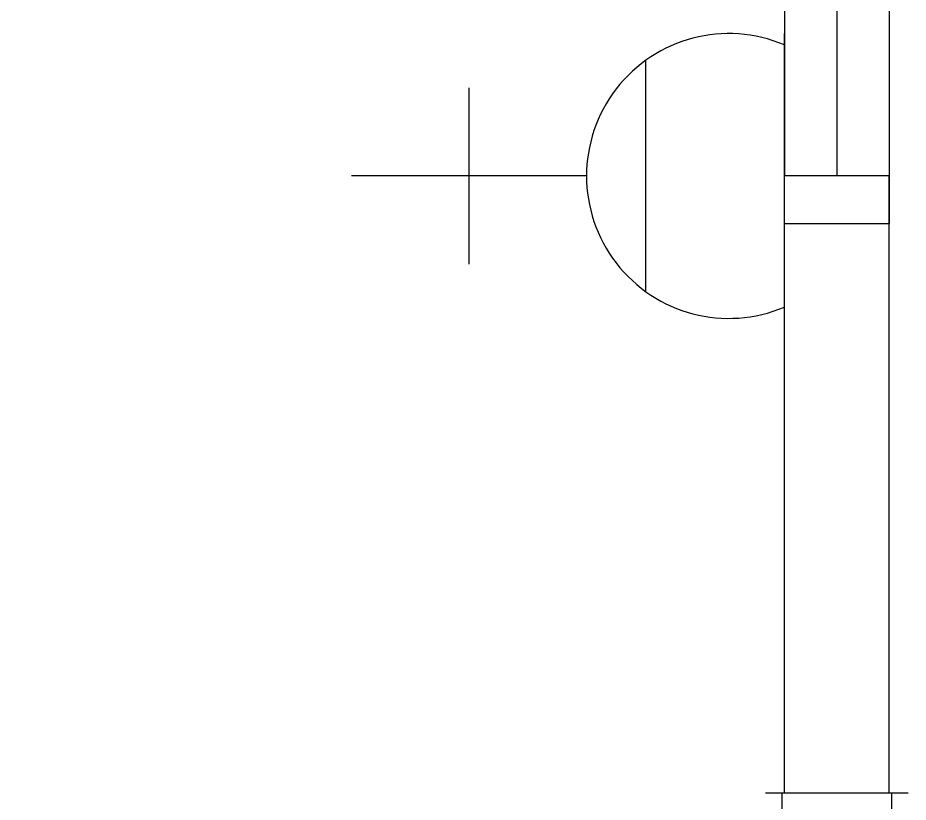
# Model space of a CAD drawing. Header units: inches. Extents: x 16928 to 514628, y -1471 to 241387.
# Drawn here: x 58352 to 59289, y 42001 to 42825 of the extents above; entities that cross this region are included whole.
import ezdxf

# ---------------------------------------------------------------- set-up
doc = ezdxf.new("R2010")
doc.units = ezdxf.units.IN
doc.header["$MEASUREMENT"] = 0
for name, color, linetype in [('DR', 9, 'Continuous'), ('ELECT', 6, 'Continuous'), ('partition', 8, 'Continuous'), ('TB', 8, 'Continuous'), ('WIN', 9, 'Continuous')]:
    doc.layers.add(name, color=color, linetype=linetype)
doc.layers.add('windoor', color=8, linetype='Continuous', lineweight=18)

# ---------------------------------------------------------------- blocks, each defined once
blk = doc.blocks.new('D900')
at = {"layer": 'DR'}
for p, q in [((37.5, 915), (37.5, 115)), ((77.5, 915), (77.5, 115)), ((37.5, 190), (77.5, 190)), ((37.5, 115), (77.5, 115))]:
    blk.add_line(p, q, dxfattribs=at)
at = {"layer": 'DR', "color": 3}
for p, q in [((0, 132.5), (0, -17.5)), ((900, 132.5), (900, -17.5)), ((900, 115), (900, 0))]:
    blk.add_line(p, q, dxfattribs=at)
at = {"layer": 'DR'}
for points in [[(0, 0), (37.5, 0), (37.5, 40), (50, 40), (50, 75), (37.5, 75), (37.5, 115), (0, 115)], [(900, 0), (862.5, 0), (862.5, 40), (850, 40), (850, 75), (862.5, 75), (862.5, 115), (900, 115)]]:
    blk.add_lwpolyline(points, dxfattribs=at)
at = {"layer": 'DR', "color": 8}
blk.add_arc((51.85, 104.31), 810.72, 0.75531, 91.01449, dxfattribs=at)
blk = doc.blocks.new('13A SSO 800mm')
at = {"layer": 'ELECT', "color": 6}
for p, q in [((-89.7, 288.99), (-89.7, 535.93)), ((-182.31, 412.46), (2.9, 412.46)), ((-239.41, 80.72), (60.01, 80.72))]:
    blk.add_line(p, q, dxfattribs=at)
blk.add_arc((-89.7, 139.27), 149.71, 336.97635, 203.02365, dxfattribs=at)
at = {"layer": 'TB', "color": 6, "linetype": 'Continuous'}
blk.add_line((31.74, 226.83), (-211.14, 226.83), dxfattribs=at)

msp = doc.modelspace()

# ---------------------------------------------------------------- linework, layer by layer
at = {"layer": 'partition'}
for p, q in [((59158.56, 42010.48), (59158.56, 42659.18)), ((59268.56, 42010.48), (59268.56, 42659.18))]:
    msp.add_line(p, q, dxfattribs=at)
at = {"layer": 'WIN'}
for p, q in [((59158.56, 43609.18), (59158.56, 42659.18)), ((59213.56, 43609.18), (59213.56, 42659.18)), ((59268.56, 43609.18), (59268.56, 42659.18)), ((59158.56, 42609.18), (59158.56, 42659.18)), ((59268.56, 42659.18), (59268.56, 42609.18))]:
    msp.add_line(p, q, dxfattribs=at)
for points in [[(59268.56, 42659.18), (59158.56, 42659.18)], [(59158.56, 42609.18), (59268.56, 42609.18)]]:
    msp.add_lwpolyline(points, dxfattribs=at)

# ---------------------------------------------------------------- block references
at = {"layer": 'TB', "color": 6, "linetype": 'Continuous', "rotation": 90}
msp.add_blockref('13A SSO 800mm', (59239.28, 42748.89), dxfattribs=at)
at = {"layer": 'windoor', "rotation": 90}
msp.add_blockref('D900', (59271.06, 41110.48), dxfattribs=at)

doc.saveas('drawing.dxf')
